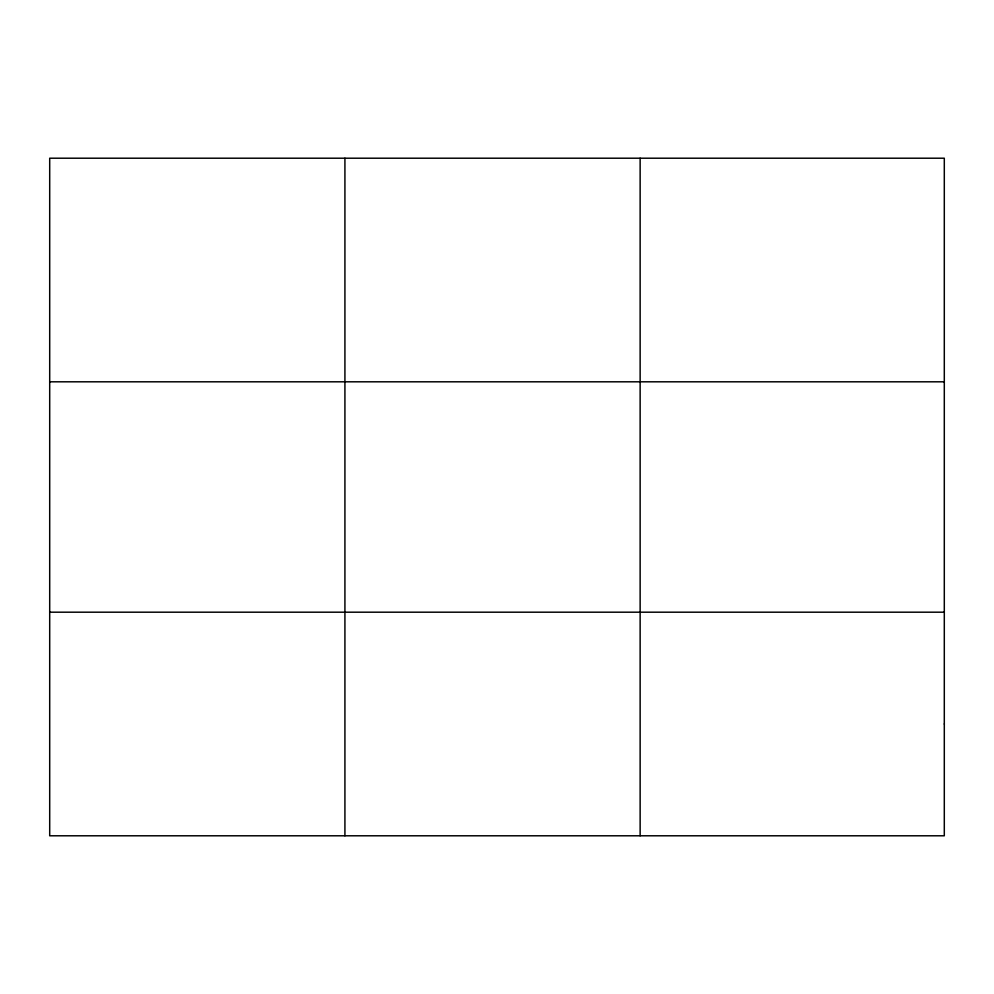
<?xml version="1.0" encoding="UTF-8"?>
<svg xmlns="http://www.w3.org/2000/svg" width="994" height="994" viewBox="0 0 994 994"><rect width="100%" height="100%" fill="white"/><g stroke="black" fill="none" stroke-linecap="round" stroke-linejoin="round"><path stroke-width="1.49" d="M344.918 158.208L344.918 835.792M640.136 158.208L640.136 835.792M49.7 381.808L944.3 381.808M49.7 612.192L944.3 612.192M944.3 723.992L944.3 835.792L49.7 835.792L49.7 158.208L944.3 158.208L944.3 723.992"/></g></svg>
